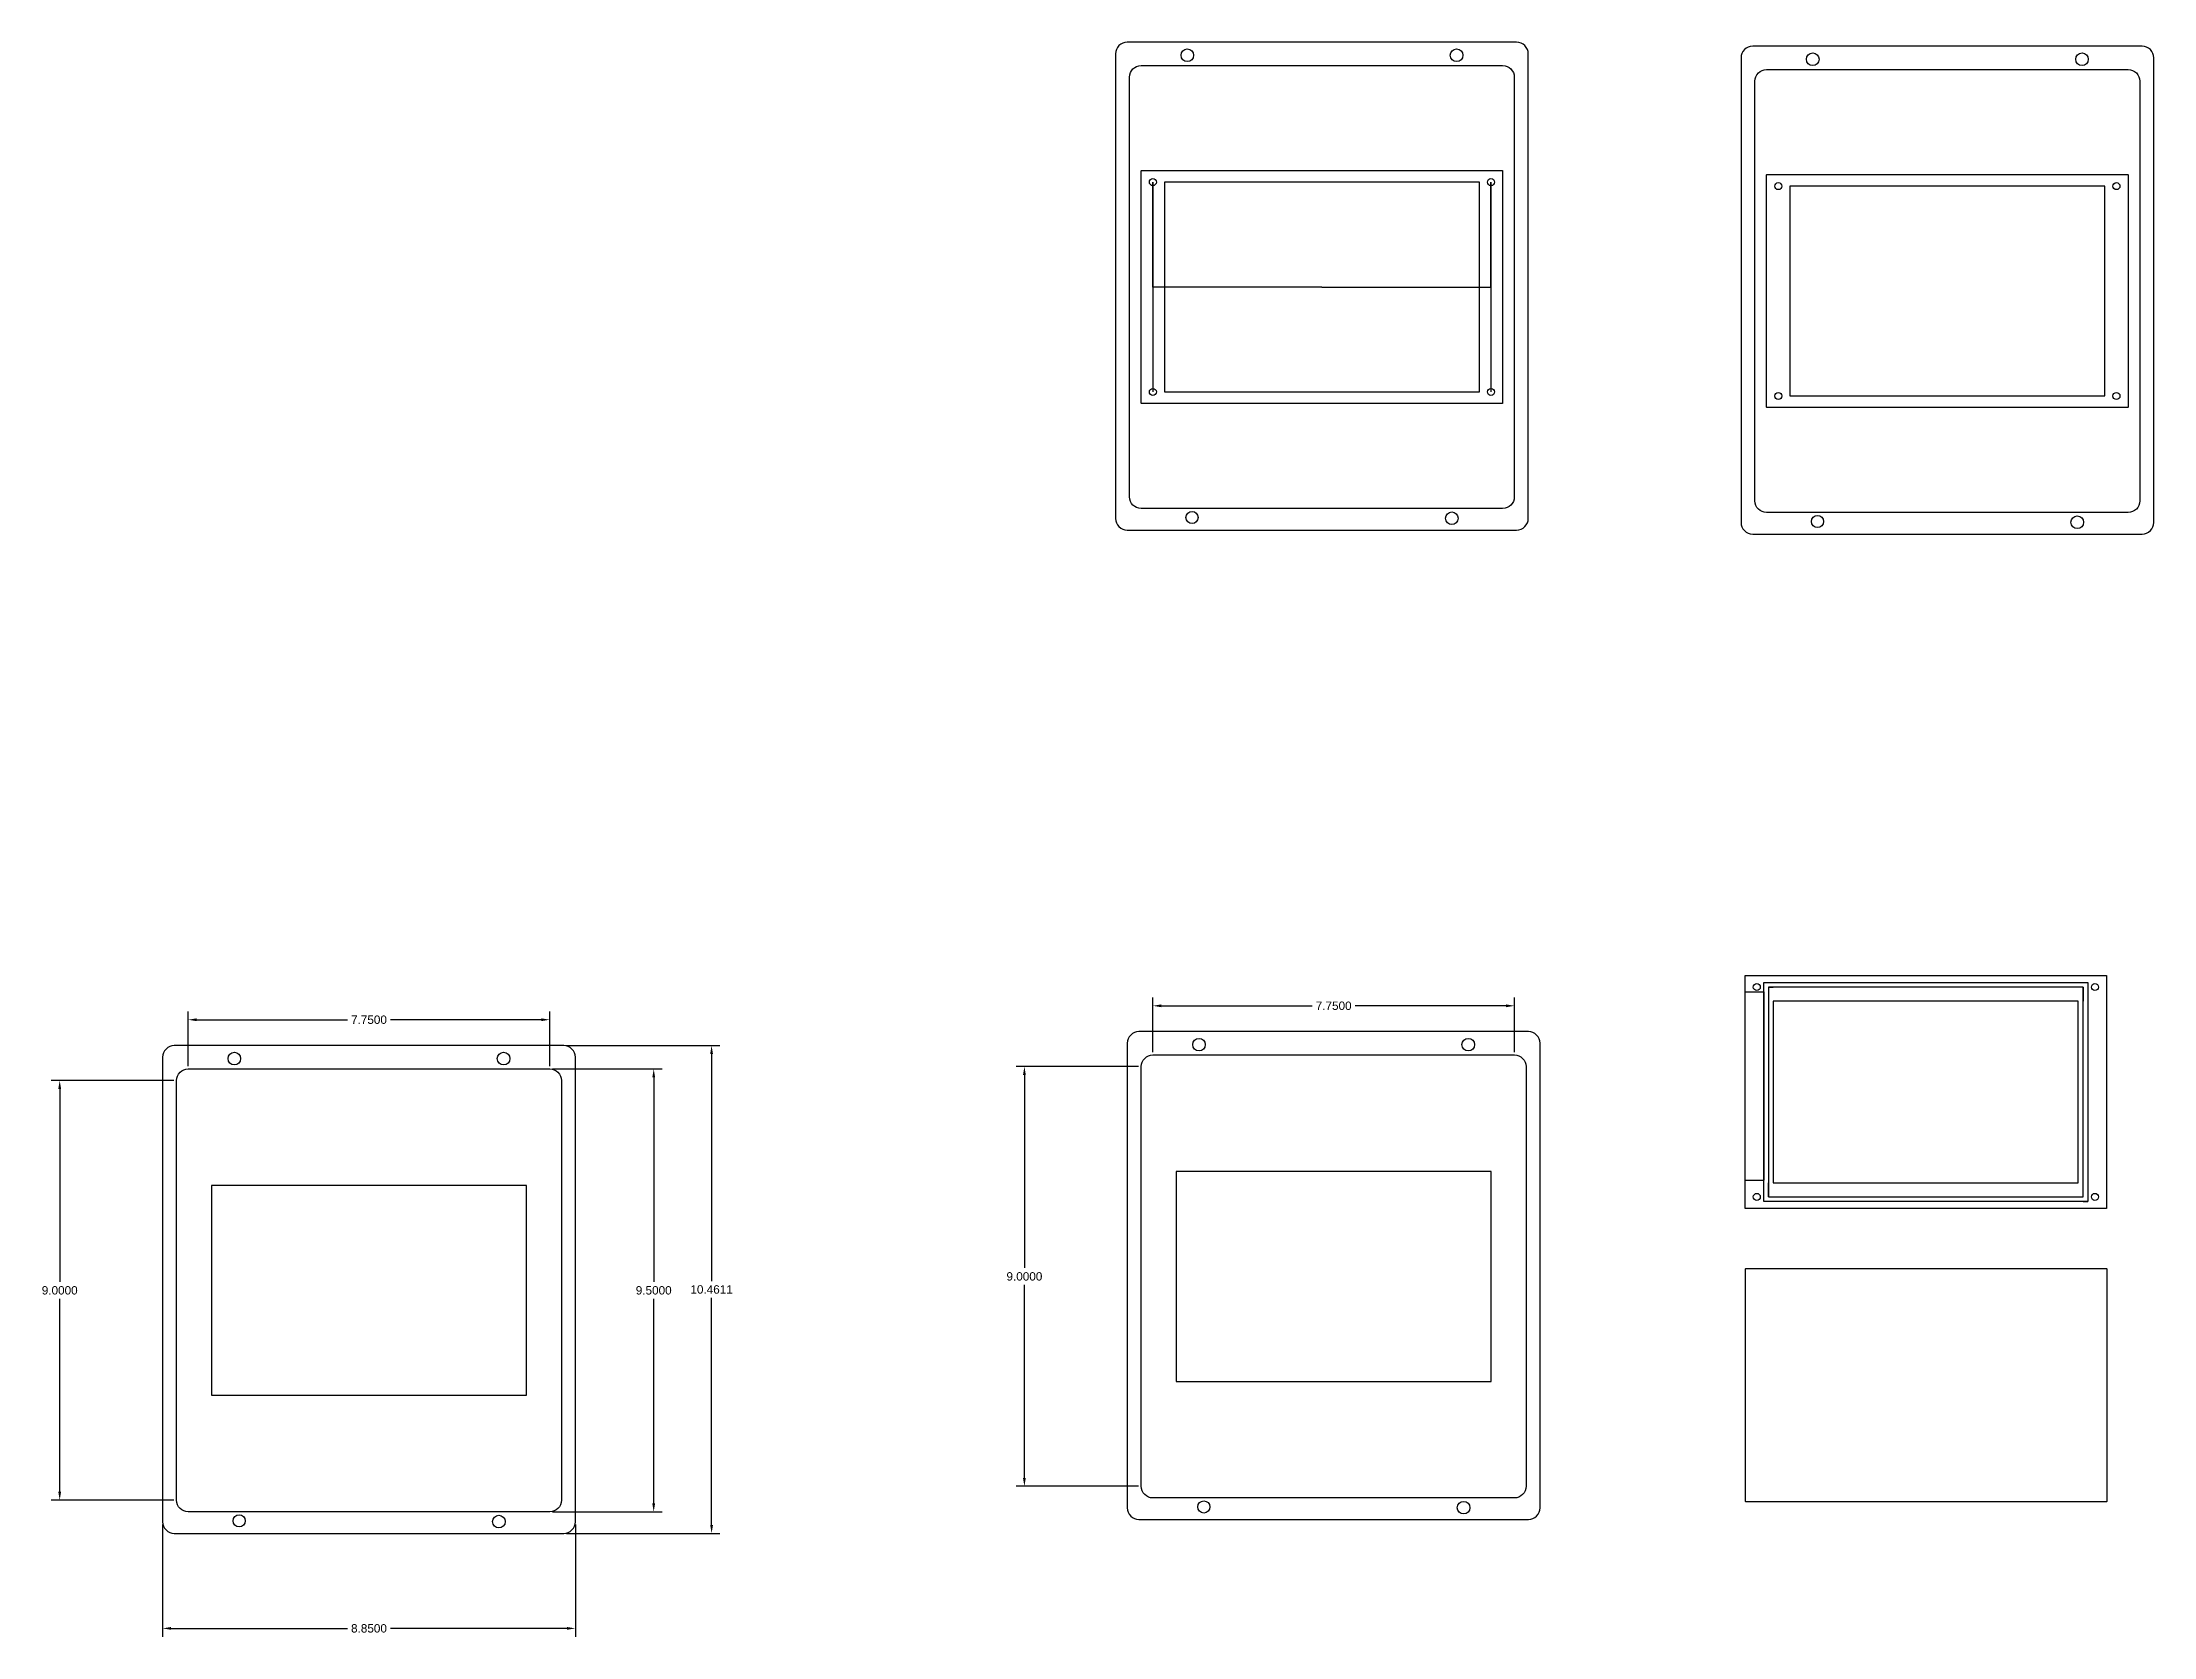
# Model space of a CAD drawing. Header units: inches. Extents: x -6 to 39.3, y 8.9 to 43.1.
import ezdxf

# ---------------------------------------------------------------- set-up
doc = ezdxf.new("R2010")
doc.units = ezdxf.units.IN
doc.header["$MEASUREMENT"] = 0
doc.styles.get("Standard").update_dxf_attribs({"font": 'arial.ttf'})
doc.dimstyles.get("Standard").update_dxf_attribs({"dimtxt": 0.18, "dimasz": 0.18, "dimexe": 0.18, "dimexo": 0.0625, "dimgap": 0.09, "dimtad": 0, "dimtih": 1, "dimtoh": 1, "dimdec": 4, "dimzin": 0, "dimdsep": 46, "dimtxsty": 'Standard', "dimcen": 0.09, "dimadec": 0, "dimazin": 0, "dimtfac": 1, "dimtdec": 4, "dimtofl": 0, "dimtmove": 0, "dimatfit": 3, "dimfxl": 1, "dimtolj": 1, "dimtzin": 0, "dimarcsym": 0})

# ---------------------------------------------------------------- blocks, each defined once
blk = doc.blocks.new('*D4')
at = {"color": 0, "lineweight": -2, "transparency": 16777216}
for p, q in [((17.486, 21.088), (14.863, 21.088)), ((15.043, 20.908), (15.043, 16.77)), ((15.043, 12.268), (15.043, 16.406)), ((17.486, 12.088), (14.863, 12.088))]:
    blk.add_line(p, q, dxfattribs=at)
at = {"color": 0, "transparency": 16777216}
for points in [[(15.013, 20.908), (15.073, 20.908), (15.043, 21.088)], [(15.013, 12.268), (15.073, 12.268), (15.043, 12.088)]]:
    blk.add_solid(points, dxfattribs=at)
at = {"layer": 'Defpoints', "color": 0, "transparency": 16777216}
for p in [(15.043, 21.088), (17.549, 21.088), (17.549, 12.088)]:
    blk.add_point(p, dxfattribs=at)
at = {"color": 0, "transparency": 16777216, "insert": (15.043, 16.588), "char_height": 0.18, "attachment_point": 5}
blk.add_mtext('\\A1;9.0000', dxfattribs=at)
blk = doc.blocks.new('*D5')
at = {"color": 0, "lineweight": -2, "transparency": 16777216}
for p, q in [((17.799, 21.4), (17.799, 22.572)), ((17.979, 22.392), (21.211, 22.392)), ((25.369, 22.392), (22.136, 22.392)), ((25.549, 21.4), (25.549, 22.572))]:
    blk.add_line(p, q, dxfattribs=at)
at = {"color": 0, "transparency": 16777216}
for points in [[(17.979, 22.422), (17.979, 22.362), (17.799, 22.392)], [(25.369, 22.422), (25.369, 22.362), (25.549, 22.392)]]:
    blk.add_solid(points, dxfattribs=at)
at = {"layer": 'Defpoints', "color": 0, "transparency": 16777216}
for p in [(25.549, 22.392), (17.799, 21.338), (25.549, 21.338)]:
    blk.add_point(p, dxfattribs=at)
at = {"color": 0, "transparency": 16777216, "insert": (21.674, 22.392), "char_height": 0.18, "attachment_point": 5}
blk.add_mtext('\\A1;7.7500', dxfattribs=at)
blk = doc.blocks.new('*D12')
at = {"color": 0, "lineweight": -2, "transparency": 16777216}
for p, q in [((-3.197, 20.789), (-5.821, 20.789)), ((-5.641, 20.609), (-5.641, 16.471)), ((-5.641, 11.969), (-5.641, 16.107)), ((-3.197, 11.789), (-5.821, 11.789))]:
    blk.add_line(p, q, dxfattribs=at)
at = {"color": 0, "transparency": 16777216}
for points in [[(-5.671, 20.609), (-5.611, 20.609), (-5.641, 20.789)], [(-5.671, 11.969), (-5.611, 11.969), (-5.641, 11.789)]]:
    blk.add_solid(points, dxfattribs=at)
at = {"layer": 'Defpoints', "color": 0, "transparency": 16777216}
for p in [(-5.641, 20.789), (-3.135, 20.789), (-3.135, 11.789)]:
    blk.add_point(p, dxfattribs=at)
at = {"color": 0, "transparency": 16777216, "insert": (-5.641, 16.289), "char_height": 0.18, "attachment_point": 5}
blk.add_mtext('\\A1;9.0000', dxfattribs=at)
blk = doc.blocks.new('*D13')
at = {"color": 0, "lineweight": -2, "transparency": 16777216}
for p, q in [((-2.885, 21.101), (-2.885, 22.273)), ((4.865, 21.101), (4.865, 22.273)), ((-2.705, 22.093), (0.528, 22.093)), ((4.685, 22.093), (1.453, 22.093))]:
    blk.add_line(p, q, dxfattribs=at)
at = {"color": 0, "transparency": 16777216}
for points in [[(-2.705, 22.123), (-2.705, 22.063), (-2.885, 22.093)], [(4.685, 22.123), (4.685, 22.063), (4.865, 22.093)]]:
    blk.add_solid(points, dxfattribs=at)
at = {"layer": 'Defpoints', "color": 0, "transparency": 16777216}
for p in [(4.865, 22.093), (-2.885, 21.039), (4.865, 21.039)]:
    blk.add_point(p, dxfattribs=at)
at = {"color": 0, "transparency": 16777216, "insert": (0.99, 22.093), "char_height": 0.18, "attachment_point": 5}
blk.add_mtext('\\A1;7.7500', dxfattribs=at)
blk = doc.blocks.new('*D14')
at = {"color": 0, "lineweight": -2, "transparency": 16777216}
for p, q in [((5.228, 21.539), (8.516, 21.539)), ((8.336, 21.359), (8.336, 16.49)), ((8.336, 11.258), (8.336, 16.126)), ((5.228, 11.078), (8.516, 11.078))]:
    blk.add_line(p, q, dxfattribs=at)
at = {"color": 0, "transparency": 16777216}
for points in [[(8.306, 21.359), (8.366, 21.359), (8.336, 21.539)], [(8.306, 11.258), (8.366, 11.258), (8.336, 11.078)]]:
    blk.add_solid(points, dxfattribs=at)
at = {"layer": 'Defpoints', "color": 0, "transparency": 16777216}
for p in [(5.165, 21.539), (5.165, 11.078), (8.336, 11.078)]:
    blk.add_point(p, dxfattribs=at)
at = {"color": 0, "transparency": 16777216, "insert": (8.336, 16.308), "char_height": 0.18, "attachment_point": 5}
blk.add_mtext('\\A1;10.4611', dxfattribs=at)
blk = doc.blocks.new('*D15')
at = {"color": 0, "lineweight": -2, "transparency": 16777216}
for p, q in [((4.928, 21.039), (7.275, 21.039)), ((7.095, 20.859), (7.095, 16.471)), ((7.095, 11.719), (7.095, 16.107)), ((4.928, 11.539), (7.275, 11.539))]:
    blk.add_line(p, q, dxfattribs=at)
at = {"color": 0, "transparency": 16777216}
for points in [[(7.065, 20.859), (7.125, 20.859), (7.095, 21.039)], [(7.065, 11.719), (7.125, 11.719), (7.095, 11.539)]]:
    blk.add_solid(points, dxfattribs=at)
at = {"layer": 'Defpoints', "color": 0, "transparency": 16777216}
for p in [(4.865, 21.039), (4.865, 11.539), (7.095, 11.539)]:
    blk.add_point(p, dxfattribs=at)
at = {"color": 0, "transparency": 16777216, "insert": (7.095, 16.289), "char_height": 0.18, "attachment_point": 5}
blk.add_mtext('\\A1;9.5000', dxfattribs=at)
blk = doc.blocks.new('*D16')
at = {"color": 0, "lineweight": -2, "transparency": 16777216}
for p, q in [((-3.435, 11.265), (-3.435, 8.86)), ((5.415, 11.265), (5.415, 8.86)), ((-3.255, 9.04), (0.527, 9.04)), ((5.235, 9.04), (1.454, 9.04))]:
    blk.add_line(p, q, dxfattribs=at)
at = {"color": 0, "transparency": 16777216}
for points in [[(-3.255, 9.07), (-3.255, 9.01), (-3.435, 9.04)], [(5.235, 9.07), (5.235, 9.01), (5.415, 9.04)]]:
    blk.add_solid(points, dxfattribs=at)
at = {"layer": 'Defpoints', "color": 0, "transparency": 16777216}
for p in [(-3.435, 11.328), (5.415, 11.328), (-3.435, 9.04)]:
    blk.add_point(p, dxfattribs=at)
at = {"color": 0, "transparency": 16777216, "insert": (0.99, 9.04), "char_height": 0.18, "attachment_point": 5}
blk.add_mtext('\\A1;8.8500', dxfattribs=at)

msp = doc.modelspace()

# ---------------------------------------------------------------- linework, layer by layer
for p, q in [((21.42212, 42.55635), (21.42212, 42.55635)), ((34.83259, 42.46995), (34.83259, 42.46995)), ((17.79712, 37.80635), (17.79712, 40.05635)), ((17.79712, 40.05635), (17.79712, 35.55635)), ((25.04712, 37.80635), (25.04712, 40.05635)), ((25.04712, 40.05635), (25.04712, 35.55635)), ((18.04712, 37.80635), (17.79712, 37.80635)), ((21.42212, 37.80635), (18.04712, 37.80635)), ((21.42212, 37.80635), (24.79712, 37.80635)), ((24.79712, 37.80635), (25.04712, 37.80635)), ((30.89656, 22.79431), (30.89656, 22.89431)), ((30.99656, 22.79431), (31.09656, 22.79431)), ((37.73931, 22.79431), (37.63931, 22.79431)), ((37.74656, 22.79431), (37.74656, 22.49431)), ((21.67365, 21.33762), (21.67365, 21.33762)), ((0.99014, 21.03878), (0.99014, 21.03878)), ((25.04865, 18.83762), (18.29865, 18.83762)), ((18.29865, 18.83762), (18.29865, 16.58762)), ((25.04865, 16.58762), (25.04865, 18.83762)), ((30.99656, 18.29431), (30.99656, 18.59431)), ((4.36514, 18.53878), (-2.38486, 18.53878)), ((-2.38486, 18.53878), (-2.38486, 16.28878)), ((4.36514, 16.28878), (4.36514, 18.53878)), ((37.74656, 18.19431), (37.84656, 18.19431)), ((18.29865, 16.58762), (18.29865, 14.33762)), ((25.04865, 14.33762), (25.04865, 16.58762)), ((-2.38486, 16.28878), (-2.38486, 14.03878)), ((4.36514, 14.03878), (4.36514, 16.28878)), ((-2.38486, 14.03878), (4.36514, 14.03878)), ((18.29865, 14.33762), (25.04865, 14.33762))]:
    msp.add_line(p, q)
for points in [[(16.99712, 32.8453, 0.41421356), (17.24712, 32.5953), (25.59712, 32.5953, 0.41421356), (25.84712, 32.8453), (25.84712, 42.80635, 0.41421356), (25.59712, 43.05635), (17.24712, 43.05635, 0.41421356), (16.99712, 42.80635)], [(30.40759, 32.75889, 0.41421356), (30.65759, 32.50889), (39.00759, 32.50889, 0.41421356), (39.25759, 32.75889), (39.25759, 42.71995, 0.41421356), (39.00759, 42.96995), (30.65759, 42.96995, 0.41421356), (30.40759, 42.71995)], [(17.29712, 42.30635, -0.41421356), (17.54712, 42.55635), (25.29712, 42.55635, -0.41421356), (25.54712, 42.30635), (25.54712, 33.30635, -0.41421356), (25.29712, 33.05635), (17.54712, 33.05635, -0.41421356), (17.29712, 33.30635)], [(30.70759, 42.21995, -0.41421356), (30.95759, 42.46995), (38.70759, 42.46995, -0.41421356), (38.95759, 42.21995), (38.95759, 33.21995, -0.41421356), (38.70759, 32.96995), (30.95759, 32.96995, -0.41421356), (30.70759, 33.21995)], [(25.29712, 35.31635, -0.41421356), (25.28712, 35.30635), (17.55712, 35.30635, -0.41421356), (17.54712, 35.31635), (17.54712, 40.29635, -0.41421356), (17.55712, 40.30635), (25.28712, 40.30635, -0.41421356), (25.29712, 40.29635)], [(38.70759, 35.22995, -0.41421356), (38.69759, 35.21995), (30.96759, 35.21995, -0.41421356), (30.95759, 35.22995), (30.95759, 40.20995, -0.41421356), (30.96759, 40.21995), (38.69759, 40.21995, -0.41421356), (38.70759, 40.20995)], [(38.24656, 18.05431, -0.41421356), (38.23656, 18.04431), (30.50656, 18.04431, -0.41421356), (30.49656, 18.05431), (30.49656, 23.03431, -0.41421356), (30.50656, 23.04431), (38.23656, 23.04431, -0.41421356), (38.24656, 23.03431)], [(30.89656, 18.65674, -0.41421356), (30.88656, 18.64674), (30.50656, 18.64674, -0.41421356), (30.49656, 18.65674), (30.49656, 22.68314, -0.41421356), (30.50656, 22.69314), (30.88656, 22.69314, -0.41421356), (30.89656, 22.68314)], [(37.84656, 18.20431, -0.41421356), (37.83656, 18.19431), (30.90656, 18.19431, -0.41421356), (30.89656, 18.20431), (30.89656, 22.88431, -0.41421356), (30.90656, 22.89431), (37.83656, 22.89431, -0.41421356), (37.84656, 22.88431)], [(17.24865, 11.62656, 0.41421356), (17.49865, 11.37656), (25.84865, 11.37656, 0.41421356), (26.09865, 11.62656), (26.09865, 21.58762, 0.41421356), (25.84865, 21.83762), (17.49865, 21.83762, 0.41421356), (17.24865, 21.58762)], [(-3.43486, 11.32772, 0.41421356), (-3.18486, 11.07772), (5.16514, 11.07772, 0.41421356), (5.41514, 11.32772), (5.41514, 21.28878, 0.41421356), (5.16514, 21.53878), (-3.18486, 21.53878, 0.41421356), (-3.43486, 21.28878)], [(17.54865, 21.08762, -0.41421356), (17.79865, 21.33762), (25.54865, 21.33762, -0.41421356), (25.79865, 21.08762), (25.79865, 12.08762, -0.41421356), (25.54865, 11.83762), (17.79865, 11.83762, -0.41421356), (17.54865, 12.08762)], [(-3.13486, 20.78878, -0.41421356), (-2.88486, 21.03878), (4.86514, 21.03878, -0.41421356), (5.11514, 20.78878), (5.11514, 11.78878, -0.41421356), (4.86514, 11.53878), (-2.88486, 11.53878, -0.41421356), (-3.13486, 11.78878)], [(38.25265, 11.76738, -0.41421356), (38.24265, 11.75738), (30.51265, 11.75738, -0.41421356), (30.50265, 11.76738), (30.50265, 16.74738, -0.41421356), (30.51265, 16.75738), (38.24265, 16.75738, -0.41421356), (38.25265, 16.74738)]]:
    msp.add_lwpolyline(points, format="xyb", close=True)
for points in [[(18.04712, 37.80635), (18.04712, 35.55635), (24.79712, 35.55635), (24.79712, 37.80635), (24.79712, 40.05635), (18.04712, 40.05635)], [(31.45759, 37.71995), (31.45759, 35.46995), (38.20759, 35.46995), (38.20759, 37.71995), (38.20759, 39.96995), (31.45759, 39.96995)], [(30.99656, 20.54431), (30.99656, 18.29431), (37.74656, 18.29431), (37.74656, 20.54431), (37.74656, 22.79431), (30.99656, 22.79431)], [(37.63931, 18.59431), (37.63931, 22.49431), (31.09656, 22.49431), (31.09656, 18.59431)]]:
    msp.add_lwpolyline(points, close=True)
for centre, radius in [((18.53562, 42.77735), 0.135), ((24.30862, 42.77735), 0.135), ((31.94609, 42.69095), 0.135), ((37.71909, 42.69095), 0.135), ((17.79712, 40.05635), 0.075), ((25.04712, 40.05635), 0.075), ((31.20759, 39.96995), 0.075), ((38.45759, 39.96995), 0.075), ((17.79712, 35.55635), 0.075), ((25.04712, 35.55635), 0.075), ((31.20759, 35.46995), 0.075), ((38.45759, 35.46995), 0.075), ((18.63712, 32.86335), 0.13), ((24.20712, 32.84785), 0.135), ((32.04759, 32.77695), 0.13), ((37.61759, 32.76145), 0.135), ((30.74656, 22.79431), 0.075), ((37.99656, 22.79431), 0.075), ((-1.89636, 21.25978), 0.135), ((3.87664, 21.25978), 0.135), ((18.78715, 21.55862), 0.135), ((24.56015, 21.55862), 0.135), ((30.74656, 18.29431), 0.075), ((37.99656, 18.29431), 0.075), ((18.88865, 11.64462), 0.13), ((-1.79486, 11.34578), 0.13), ((3.77514, 11.33028), 0.135), ((24.45865, 11.62912), 0.135)]:
    msp.add_circle(centre, radius)

# ---------------------------------------------------------------- dimensions: what is measured, and where the dimension line sits
for base, p1, p2, picture, middle in [((4.86514, 22.09319), (-2.88486, 21.03878), (4.86514, 21.03878), '*D13', (0.99014, 22.09319)), ((25.54865, 22.39203), (17.79865, 21.33762), (25.54865, 21.33762), '*D5', (21.67365, 22.39203)), ((-3.43486, 9.04043), (5.41514, 11.32772), (-3.43486, 11.32772), '*D16', (0.99014, 9.04043))]:
    dim = msp.add_linear_dim(base=base, p1=p1, p2=p2, dimstyle='Standard')
    dim.commit()
    dim.dimension.update_dxf_attribs({"geometry": picture, "text_midpoint": middle})
for base, p1, p2, picture, middle in [((8.33554, 11.07772), (5.16514, 21.53878), (5.16514, 11.07772), '*D14', (8.33554, 16.30825)), ((7.0947, 11.53878), (4.86514, 21.03878), (4.86514, 11.53878), '*D15', (7.0947, 16.28878)), ((15.04259, 21.08762), (17.54865, 12.08762), (17.54865, 21.08762), '*D4', (15.04259, 16.58762)), ((-5.64092, 20.78878), (-3.13486, 11.78878), (-3.13486, 20.78878), '*D12', (-5.64092, 16.28878))]:
    dim = msp.add_linear_dim(base=base, p1=p1, p2=p2, angle=90, dimstyle='Standard')
    dim.commit()
    dim.dimension.update_dxf_attribs({"geometry": picture, "text_midpoint": middle})

doc.saveas('drawing.dxf')
